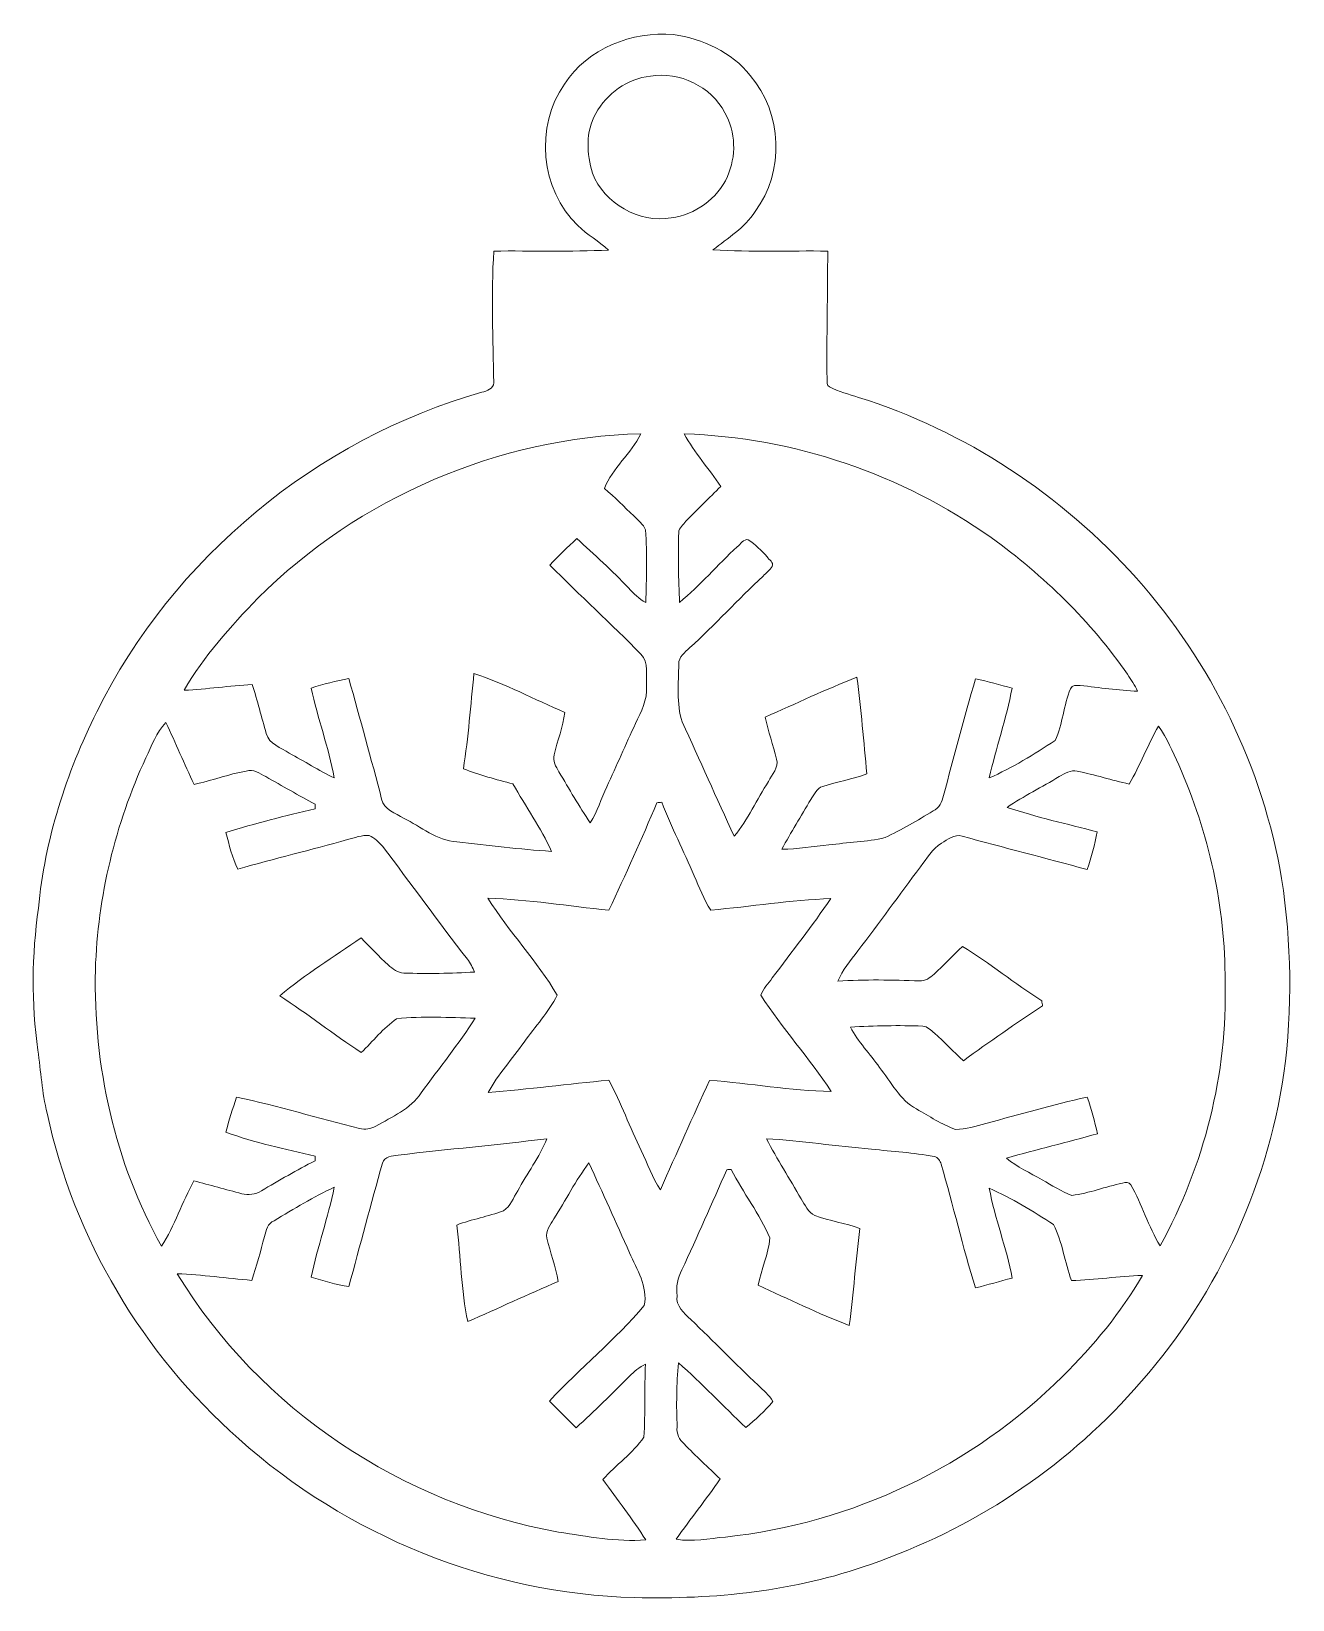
# Model space of a CAD drawing. Header units: centimetres. Extents: x -13 to 13, y -16.2 to 16.2.
import ezdxf

# ---------------------------------------------------------------- set-up
doc = ezdxf.new("R2010")
doc.units = ezdxf.units.CM
doc.header["$MEASUREMENT"] = 0
doc.layers.add('Layer 1', color=7, linetype='Continuous')

msp = doc.modelspace()

# ---------------------------------------------------------------- linework, layer by layer
at = {"layer": 'Layer 1', "color": 9, "lineweight": 9}
for points, knots in [([(-2.00253, 15.12553), (-1.52804, 15.86813), (-0.60482, 16.2135), (0.2496, 16.15211), (0.2496, 16.15211), (0.84615, 16.04945), (1.45293, 15.79193), (1.83146, 15.30121), (1.83146, 15.30121), (2.49997, 14.53286), (2.54936, 13.30414), (1.93553, 12.49134), (1.93553, 12.49134), (1.72139, 12.15126), (1.36826, 11.94312), (1.06311, 11.69688), (1.06311, 11.69688), (1.85404, 11.65314), (2.64603, 11.68207), (3.43767, 11.67289), (3.43767, 11.67289), (3.43273, 10.7906), (3.41403, 9.9083), (3.4225, 9.026), (3.4225, 9.026), (3.43026, 8.97132), (3.41332, 8.89477), (3.4733, 8.86408), (3.4733, 8.86408), (3.66239, 8.76883), (3.86876, 8.71344), (4.06983, 8.64994), (4.06983, 8.64994), (6.28141, 7.9585), (8.27707, 6.63311), (9.82083, 4.9105), (9.82083, 4.9105), (11.36776, 3.17236), (12.42997, 1.00101), (12.81873, -1.29522), (12.81873, -1.29522), (13.02193, -2.62519), (13.04698, -3.98444), (12.86671, -5.31865), (12.86671, -5.31865), (12.51464, -7.74047), (11.41115, -10.03952), (9.77391, -11.85491), (9.77391, -11.85491), (8.30565, -13.50098), (6.40488, -14.75581), (4.31785, -15.46771), (4.31785, -15.46771), (2.76069, -16.02581), (1.08921, -16.19655), (-0.55649, -16.15245), (-0.55649, -16.15245), (-3.55863, -16.07837), (-6.50609, -14.87399), (-8.73952, -12.87374), (-8.73952, -12.87374), (-10.72284, -11.12255), (-12.14136, -8.73248), (-12.70087, -6.1445), (-12.70087, -6.1445), (-12.80212, -5.71693), (-12.83246, -5.27737), (-12.8889, -4.84275), (-12.8889, -4.84275), (-13.02542, -3.87014), (-13.01978, -2.87778), (-12.87726, -1.90623), (-12.87726, -1.90623), (-12.75026, -0.49194), (-12.30364, 0.88142), (-11.67429, 2.14931), (-11.67429, 2.14931), (-10.09314, 5.33171), (-7.1291, 7.7874), (-3.71033, 8.75436), (-3.71033, 8.75436), (-3.61367, 8.78682), (-3.46479, 8.82386), (-3.46691, 8.95192), (-3.46691, 8.95192), (-3.4849, 9.8582), (-3.52053, 10.76767), (-3.46656, 11.67325), (-3.46656, 11.67325), (-2.67598, 11.68136), (-1.88506, 11.65525), (-1.09483, 11.69371), (-1.09483, 11.69371), (-1.29345, 11.87786), (-1.53722, 12.00662), (-1.72772, 12.20065), (-1.72772, 12.20065), (-2.50347, 12.93972), (-2.62483, 14.25417), (-2.00253, 15.12553), (-2.00253, 15.12553), (-2.00253, 15.12553), (-2.00253, 15.12553), (-2.00253, 15.12553)], [0, 0, 0, 0, 0.03703704, 0.03703704, 0.03703704, 0.03703704, 0.07407407, 0.07407407, 0.07407407, 0.07407407, 0.11111111, 0.11111111, 0.11111111, 0.11111111, 0.14814815, 0.14814815, 0.14814815, 0.14814815, 0.18518519, 0.18518519, 0.18518519, 0.18518519, 0.22222222, 0.22222222, 0.22222222, 0.22222222, 0.25925926, 0.25925926, 0.25925926, 0.25925926, 0.2962963, 0.2962963, 0.2962963, 0.2962963, 0.33333333, 0.33333333, 0.33333333, 0.33333333, 0.37037037, 0.37037037, 0.37037037, 0.37037037, 0.40740741, 0.40740741, 0.40740741, 0.40740741, 0.44444444, 0.44444444, 0.44444444, 0.44444444, 0.48148148, 0.48148148, 0.48148148, 0.48148148, 0.51851852, 0.51851852, 0.51851852, 0.51851852, 0.55555556, 0.55555556, 0.55555556, 0.55555556, 0.59259259, 0.59259259, 0.59259259, 0.59259259, 0.62962963, 0.62962963, 0.62962963, 0.62962963, 0.66666667, 0.66666667, 0.66666667, 0.66666667, 0.7037037, 0.7037037, 0.7037037, 0.7037037, 0.74074074, 0.74074074, 0.74074074, 0.74074074, 0.77777778, 0.77777778, 0.77777778, 0.77777778, 0.81481481, 0.81481481, 0.81481481, 0.81481481, 0.85185185, 0.85185185, 0.85185185, 0.85185185, 0.88888889, 0.88888889, 0.88888889, 0.88888889, 0.92592593, 0.92592593, 0.92592593, 0.92592593, 1, 1, 1, 1]), ([(-0.22912, 15.28887), (-0.70466, 15.24054), (-1.13117, 14.92939), (-1.35801, 14.51346), (-1.35801, 14.51346), (-1.5732, 14.1441), (-1.5478, 13.67738), (-1.42609, 13.28191), (-1.42609, 13.28191), (-1.18021, 12.65538), (-0.46548, 12.24475), (0.20057, 12.36187), (0.20057, 12.36187), (0.69798, 12.42149), (1.15342, 12.75592), (1.36191, 13.211), (1.36191, 13.211), (1.54783, 13.62587), (1.54006, 14.13705), (1.31041, 14.53286), (1.31041, 14.53286), (1.02713, 15.07402), (0.37166, 15.3887), (-0.22912, 15.28887), (-0.22912, 15.28887), (-0.22912, 15.28887), (-0.22912, 15.28887), (-0.22912, 15.28887)], [0, 0, 0, 0, 0.125, 0.125, 0.125, 0.125, 0.25, 0.25, 0.25, 0.25, 0.375, 0.375, 0.375, 0.375, 0.5, 0.5, 0.5, 0.5, 0.625, 0.625, 0.625, 0.625, 0.75, 0.75, 0.75, 0.75, 1, 1, 1, 1]), ([(-8.34547, 4.50092), (-8.9011, 3.9079), (-9.46272, 3.30747), (-9.86595, 2.59663), (-9.86595, 2.59663), (-9.39605, 2.62167), (-8.92862, 2.68412), (-8.45942, 2.71798), (-8.45942, 2.71798), (-8.35077, 2.38214), (-8.26645, 2.03924), (-8.16979, 1.70022), (-8.16979, 1.70022), (-8.11335, 1.48185), (-7.86146, 1.41235), (-7.69601, 1.29347), (-7.69601, 1.29347), (-7.38169, 1.13295), (-7.08606, 0.93646), (-6.76715, 0.78476), (-6.76715, 0.78476), (-6.87757, 1.41553), (-7.10934, 2.01737), (-7.24163, 2.64319), (-7.24163, 2.64319), (-6.98375, 2.71692), (-6.72693, 2.79842), (-6.46129, 2.83793), (-6.46129, 2.83793), (-6.23445, 2.00714), (-5.9988, 1.17917), (-5.78466, 0.3452), (-5.78466, 0.3452), (-5.7328, 0.12965), (-5.4975, 0.05769), (-5.33028, -0.04744), (-5.33028, -0.04744), (-4.9708, -0.22136), (-4.64554, -0.51029), (-4.23067, -0.53463), (-4.23067, -0.53463), (-3.5798, -0.60554), (-2.92963, -0.69232), (-2.27593, -0.73254), (-2.27593, -0.73254), (-2.49254, -0.24323), (-2.80863, 0.19527), (-3.07004, 0.66129), (-3.07004, 0.66129), (-3.41541, 0.7516), (-3.76042, 0.8472), (-4.09415, 0.9742), (-4.09415, 0.9742), (-3.99079, 1.6279), (-3.94422, 2.28865), (-3.87649, 2.94623), (-3.87649, 2.94623), (-3.2309, 2.73068), (-2.62695, 2.40507), (-2.00041, 2.14013), (-2.00041, 2.14013), (-2.03569, 1.83957), (-2.14999, 1.5577), (-2.21878, 1.26489), (-2.21878, 1.26489), (-2.25547, 1.13754), (-2.18245, 1.01548), (-2.11895, 0.9107), (-2.11895, 0.9107), (-1.9034, 0.55969), (-1.70937, 0.19527), (-1.47231, -0.14234), (-1.47231, -0.14234), (-1.32273, 0.08873), (-1.24653, 0.35578), (-1.13046, 0.60308), (-1.13046, 0.60308), (-0.92867, 1.0377), (-0.73994, 1.47832), (-0.53427, 1.91153), (-0.53427, 1.91153), (-0.42526, 2.15389), (-0.2845, 2.40048), (-0.30884, 2.67777), (-0.30884, 2.67777), (-0.32966, 2.89402), (-0.24993, 3.1713), (-0.42667, 3.34064), (-0.42667, 3.34064), (-1.03768, 3.97034), (-1.68926, 4.55948), (-2.30521, 5.18425), (-2.30521, 5.18425), (-2.12918, 5.37581), (-1.93727, 5.55114), (-1.75206, 5.73353), (-1.75206, 5.73353), (-1.3887, 5.39945), (-1.01899, 5.07101), (-0.68138, 4.71047), (-0.68138, 4.71047), (-0.57554, 4.59617), (-0.46442, 4.48328), (-0.32437, 4.41132), (-0.32437, 4.41132), (-0.31378, 4.91014), (-0.28874, 5.41109), (-0.33354, 5.90886), (-0.33354, 5.90886), (-0.37093, 6.03162), (-0.48664, 6.10747), (-0.56849, 6.19814), (-0.56849, 6.19814), (-0.7731, 6.38581), (-0.96219, 6.59078), (-1.18056, 6.76293), (-1.18056, 6.76293), (-1.01546, 7.19226), (-0.62564, 7.48472), (-0.42597, 7.89676), (-0.42597, 7.89676), (-3.37096, 7.82232), (-6.25844, 6.57737), (-8.34547, 4.50092), (-8.34547, 4.50092), (-8.34547, 4.50092), (-8.34547, 4.50092), (-8.34547, 4.50092)], [0, 0, 0, 0, 0.03030303, 0.03030303, 0.03030303, 0.03030303, 0.06060606, 0.06060606, 0.06060606, 0.06060606, 0.09090909, 0.09090909, 0.09090909, 0.09090909, 0.12121212, 0.12121212, 0.12121212, 0.12121212, 0.15151515, 0.15151515, 0.15151515, 0.15151515, 0.18181818, 0.18181818, 0.18181818, 0.18181818, 0.21212121, 0.21212121, 0.21212121, 0.21212121, 0.24242424, 0.24242424, 0.24242424, 0.24242424, 0.27272727, 0.27272727, 0.27272727, 0.27272727, 0.3030303, 0.3030303, 0.3030303, 0.3030303, 0.33333333, 0.33333333, 0.33333333, 0.33333333, 0.36363636, 0.36363636, 0.36363636, 0.36363636, 0.39393939, 0.39393939, 0.39393939, 0.39393939, 0.42424242, 0.42424242, 0.42424242, 0.42424242, 0.45454545, 0.45454545, 0.45454545, 0.45454545, 0.48484848, 0.48484848, 0.48484848, 0.48484848, 0.51515152, 0.51515152, 0.51515152, 0.51515152, 0.54545455, 0.54545455, 0.54545455, 0.54545455, 0.57575758, 0.57575758, 0.57575758, 0.57575758, 0.60606061, 0.60606061, 0.60606061, 0.60606061, 0.63636364, 0.63636364, 0.63636364, 0.63636364, 0.66666667, 0.66666667, 0.66666667, 0.66666667, 0.6969697, 0.6969697, 0.6969697, 0.6969697, 0.72727273, 0.72727273, 0.72727273, 0.72727273, 0.75757576, 0.75757576, 0.75757576, 0.75757576, 0.78787879, 0.78787879, 0.78787879, 0.78787879, 0.81818182, 0.81818182, 0.81818182, 0.81818182, 0.84848485, 0.84848485, 0.84848485, 0.84848485, 0.87878788, 0.87878788, 0.87878788, 0.87878788, 0.90909091, 0.90909091, 0.90909091, 0.90909091, 0.93939394, 0.93939394, 0.93939394, 0.93939394, 1, 1, 1, 1]), ([(0.46797, 7.89394), (0.68493, 7.51012), (0.97668, 7.17533), (1.22362, 6.81091), (1.22362, 6.81091), (0.98761, 6.56749), (0.73855, 6.33713), (0.50572, 6.09089), (0.50572, 6.09089), (0.45139, 6.01892), (0.35649, 5.95542), (0.35861, 5.85524), (0.35861, 5.85524), (0.3385, 5.3744), (0.35473, 4.8925), (0.37272, 4.41132), (0.37272, 4.41132), (0.79641, 4.76551), (1.16083, 5.18566), (1.56405, 5.56278), (1.56405, 5.56278), (1.63778, 5.60688), (1.69458, 5.73459), (1.79512, 5.70601), (1.79512, 5.70601), (1.94329, 5.61111), (2.06571, 5.48164), (2.18495, 5.35359), (2.18495, 5.35359), (2.22057, 5.29256), (2.32782, 5.2407), (2.2869, 5.15744), (2.2869, 5.15744), (2.24068, 5.07701), (2.16307, 5.02092), (2.09957, 4.95565), (2.09957, 4.95565), (1.58169, 4.47446), (1.10826, 3.94741), (0.58192, 3.47504), (0.58192, 3.47504), (0.48526, 3.38191), (0.3572, 3.28666), (0.35544, 3.13885), (0.35544, 3.13885), (0.35932, 2.74303), (0.3004, 2.32358), (0.42987, 1.94117), (0.42987, 1.94117), (0.78935, 1.15518), (1.13896, 0.3639), (1.50443, -0.41962), (1.50443, -0.41962), (1.78842, -0.07355), (1.96905, 0.34132), (2.21458, 0.7135), (2.21458, 0.7135), (2.28125, 0.85708), (2.42836, 0.99925), (2.37968, 1.17141), (2.37968, 1.17141), (2.30242, 1.46139), (2.21211, 1.74749), (2.14367, 2.03994), (2.14367, 2.03994), (2.77409, 2.31899), (3.39745, 2.6185), (4.04161, 2.86403), (4.04161, 2.86403), (4.12347, 2.19975), (4.18273, 1.53265), (4.24553, 0.86625), (4.24553, 0.86625), (3.94849, 0.75865), (3.63381, 0.70927), (3.33395, 0.61084), (3.33395, 0.61084), (3.20413, 0.57803), (3.15862, 0.43304), (3.08418, 0.33814), (3.08418, 0.33814), (2.88592, -0.00476), (2.67284, -0.33919), (2.48868, -0.68985), (2.48868, -0.68985), (2.81466, -0.69303), (3.13604, -0.62318), (3.4606, -0.59954), (3.4606, -0.59954), (3.84724, -0.54627), (4.24165, -0.54168), (4.62159, -0.44785), (4.62159, -0.44785), (4.96237, -0.28521), (5.29328, -0.09718), (5.6136, 0.10319), (5.6136, 0.10319), (5.74307, 0.16105), (5.79634, 0.29158), (5.82915, 0.41858), (5.82915, 0.41858), (6.04575, 1.22397), (6.25248, 2.03254), (6.49202, 2.83158), (6.49202, 2.83158), (6.74778, 2.78219), (6.99755, 2.70775), (7.24837, 2.6379), (7.24837, 2.6379), (7.12666, 2.01102), (6.92064, 1.40494), (6.77106, 0.78476), (6.77106, 0.78476), (7.2526, 0.99114), (7.7024, 1.27265), (8.13949, 1.55946), (8.13949, 1.55946), (8.29365, 1.89636), (8.31059, 2.28512), (8.45417, 2.62802), (8.45417, 2.62802), (8.48486, 2.70775), (8.58751, 2.69611), (8.65737, 2.69435), (8.65737, 2.69435), (9.05177, 2.65342), (9.44512, 2.59134), (9.84234, 2.57758), (9.84234, 2.57758), (9.78308, 2.69929), (9.70829, 2.81359), (9.63527, 2.92647), (9.63527, 2.92647), (8.8708, 4.02432), (7.89995, 4.97012), (6.81657, 5.75081), (6.81657, 5.75081), (4.96625, 7.05503), (2.73387, 7.83079), (0.46797, 7.89394), (0.46797, 7.89394), (0.46797, 7.89394), (0.46797, 7.89394), (0.46797, 7.89394)], [0, 0, 0, 0, 0.02702703, 0.02702703, 0.02702703, 0.02702703, 0.05405405, 0.05405405, 0.05405405, 0.05405405, 0.08108108, 0.08108108, 0.08108108, 0.08108108, 0.10810811, 0.10810811, 0.10810811, 0.10810811, 0.13513514, 0.13513514, 0.13513514, 0.13513514, 0.16216216, 0.16216216, 0.16216216, 0.16216216, 0.18918919, 0.18918919, 0.18918919, 0.18918919, 0.21621622, 0.21621622, 0.21621622, 0.21621622, 0.24324324, 0.24324324, 0.24324324, 0.24324324, 0.27027027, 0.27027027, 0.27027027, 0.27027027, 0.2972973, 0.2972973, 0.2972973, 0.2972973, 0.32432432, 0.32432432, 0.32432432, 0.32432432, 0.35135135, 0.35135135, 0.35135135, 0.35135135, 0.37837838, 0.37837838, 0.37837838, 0.37837838, 0.40540541, 0.40540541, 0.40540541, 0.40540541, 0.43243243, 0.43243243, 0.43243243, 0.43243243, 0.45945946, 0.45945946, 0.45945946, 0.45945946, 0.48648649, 0.48648649, 0.48648649, 0.48648649, 0.51351351, 0.51351351, 0.51351351, 0.51351351, 0.54054054, 0.54054054, 0.54054054, 0.54054054, 0.56756757, 0.56756757, 0.56756757, 0.56756757, 0.59459459, 0.59459459, 0.59459459, 0.59459459, 0.62162162, 0.62162162, 0.62162162, 0.62162162, 0.64864865, 0.64864865, 0.64864865, 0.64864865, 0.67567568, 0.67567568, 0.67567568, 0.67567568, 0.7027027, 0.7027027, 0.7027027, 0.7027027, 0.72972973, 0.72972973, 0.72972973, 0.72972973, 0.75675676, 0.75675676, 0.75675676, 0.75675676, 0.78378378, 0.78378378, 0.78378378, 0.78378378, 0.81081081, 0.81081081, 0.81081081, 0.81081081, 0.83783784, 0.83783784, 0.83783784, 0.83783784, 0.86486486, 0.86486486, 0.86486486, 0.86486486, 0.89189189, 0.89189189, 0.89189189, 0.89189189, 0.91891892, 0.91891892, 0.91891892, 0.91891892, 0.94594595, 0.94594595, 0.94594595, 0.94594595, 1, 1, 1, 1]), ([(-10.65723, 1.20069), (-11.29434, -0.16915), (-11.65171, -1.66951), (-11.7018, -3.17905), (-11.7018, -3.17905), (-11.74625, -5.15743), (-11.30457, -7.16473), (-10.33302, -8.89511), (-10.33302, -8.89511), (-10.0635, -8.46825), (-9.90969, -7.98036), (-9.66345, -7.54079), (-9.66345, -7.54079), (-9.3343, -7.62899), (-9.00658, -7.72106), (-8.67673, -7.80679), (-8.67673, -7.80679), (-8.54127, -7.84101), (-8.39098, -7.82231), (-8.27139, -7.74893), (-8.27139, -7.74893), (-7.9045, -7.53444), (-7.53867, -7.31749), (-7.15908, -7.12487), (-7.15908, -7.12487), (-7.15979, -7.10123), (-7.16049, -7.05396), (-7.16085, -7.02997), (-7.16085, -7.02997), (-7.77962, -6.88533), (-8.40614, -6.7541), (-9.00446, -6.5375), (-9.00446, -6.5375), (-8.93955, -6.29302), (-8.86335, -6.05137), (-8.78221, -5.81218), (-8.78221, -5.81218), (-7.92673, -5.99316), (-7.08959, -6.24998), (-6.24116, -6.46024), (-6.24116, -6.46024), (-6.12756, -6.48564), (-6.00726, -6.46976), (-5.90743, -6.41014), (-5.90743, -6.41014), (-5.56841, -6.22141), (-5.18847, -6.05772), (-4.96586, -5.72258), (-4.96586, -5.72258), (-4.59262, -5.20858), (-4.19152, -4.71363), (-3.84967, -4.17812), (-3.84967, -4.17812), (-4.39084, -4.17177), (-4.93799, -4.12838), (-5.47563, -4.19364), (-5.47563, -4.19364), (-5.75467, -4.38132), (-5.95858, -4.66389), (-6.20905, -4.88755), (-6.20905, -4.88755), (-6.78055, -4.51431), (-7.31677, -4.08922), (-7.89004, -3.71809), (-7.89004, -3.71809), (-7.36687, -3.27254), (-6.77491, -2.91235), (-6.21011, -2.52218), (-6.21011, -2.52218), (-6.02208, -2.70739), (-5.84393, -2.90247), (-5.64778, -3.07992), (-5.64778, -3.07992), (-5.55782, -3.16035), (-5.45164, -3.24114), (-5.3257, -3.24678), (-5.3257, -3.24678), (-4.83816, -3.26548), (-4.34956, -3.25208), (-3.86237, -3.22738), (-3.86237, -3.22738), (-3.90153, -3.13248), (-3.95092, -3.04217), (-4.01266, -2.96033), (-4.01266, -2.96033), (-4.60885, -2.18951), (-5.17894, -1.39893), (-5.76949, -0.62423), (-5.76949, -0.62423), (-5.84781, -0.53851), (-5.93353, -0.45243), (-6.04007, -0.40516), (-6.04007, -0.40516), (-6.19424, -0.38823), (-6.3424, -0.45702), (-6.48986, -0.48841), (-6.48986, -0.48841), (-7.24199, -0.70326), (-8.00399, -0.88317), (-8.75505, -1.10119), (-8.75505, -1.10119), (-8.87746, -0.86377), (-8.9332, -0.60025), (-9.00552, -0.34519), (-9.00552, -0.34519), (-8.3991, -0.15257), (-7.77997, 0.00124), (-7.16049, 0.14659), (-7.16049, 0.14659), (-7.16049, 0.16987), (-7.16049, 0.21714), (-7.16049, 0.24042), (-7.16049, 0.24042), (-7.50339, 0.42493), (-7.8403, 0.61931), (-8.17861, 0.81192), (-8.17861, 0.81192), (-8.30808, 0.87049), (-8.43296, 0.98302), (-8.58819, 0.92622), (-8.58819, 0.92622), (-8.95119, 0.8599), (-9.29868, 0.72937), (-9.65957, 0.65247), (-9.65957, 0.65247), (-9.86771, 1.07227), (-10.03881, 1.50901), (-10.24553, 1.92917), (-10.24553, 1.92917), (-10.43851, 1.72244), (-10.53869, 1.45292), (-10.65723, 1.20069), (-10.65723, 1.20069), (-10.65723, 1.20069), (-10.65723, 1.20069), (-10.65723, 1.20069)], [0, 0, 0, 0, 0.02857143, 0.02857143, 0.02857143, 0.02857143, 0.05714286, 0.05714286, 0.05714286, 0.05714286, 0.08571429, 0.08571429, 0.08571429, 0.08571429, 0.11428571, 0.11428571, 0.11428571, 0.11428571, 0.14285714, 0.14285714, 0.14285714, 0.14285714, 0.17142857, 0.17142857, 0.17142857, 0.17142857, 0.2, 0.2, 0.2, 0.2, 0.22857143, 0.22857143, 0.22857143, 0.22857143, 0.25714286, 0.25714286, 0.25714286, 0.25714286, 0.28571429, 0.28571429, 0.28571429, 0.28571429, 0.31428571, 0.31428571, 0.31428571, 0.31428571, 0.34285714, 0.34285714, 0.34285714, 0.34285714, 0.37142857, 0.37142857, 0.37142857, 0.37142857, 0.4, 0.4, 0.4, 0.4, 0.42857143, 0.42857143, 0.42857143, 0.42857143, 0.45714286, 0.45714286, 0.45714286, 0.45714286, 0.48571429, 0.48571429, 0.48571429, 0.48571429, 0.51428571, 0.51428571, 0.51428571, 0.51428571, 0.54285714, 0.54285714, 0.54285714, 0.54285714, 0.57142857, 0.57142857, 0.57142857, 0.57142857, 0.6, 0.6, 0.6, 0.6, 0.62857143, 0.62857143, 0.62857143, 0.62857143, 0.65714286, 0.65714286, 0.65714286, 0.65714286, 0.68571429, 0.68571429, 0.68571429, 0.68571429, 0.71428571, 0.71428571, 0.71428571, 0.71428571, 0.74285714, 0.74285714, 0.74285714, 0.74285714, 0.77142857, 0.77142857, 0.77142857, 0.77142857, 0.8, 0.8, 0.8, 0.8, 0.82857143, 0.82857143, 0.82857143, 0.82857143, 0.85714286, 0.85714286, 0.85714286, 0.85714286, 0.88571429, 0.88571429, 0.88571429, 0.88571429, 0.91428571, 0.91428571, 0.91428571, 0.91428571, 0.94285714, 0.94285714, 0.94285714, 0.94285714, 1, 1, 1, 1]), ([(10.27662, 1.85615), (10.04837, 1.47021), (9.89456, 1.04511), (9.66807, 0.65811), (9.66807, 0.65811), (9.30789, 0.73714), (8.95652, 0.85249), (8.59492, 0.92164), (8.59492, 0.92164), (8.45381, 0.9608), (8.33563, 0.87437), (8.22169, 0.81157), (8.22169, 0.81157), (7.86432, 0.59532), (7.48826, 0.41082), (7.14254, 0.17587), (7.14254, 0.17587), (7.75319, -0.02945), (8.38537, -0.16456), (9.00767, -0.33002), (9.00767, -0.33002), (8.95476, -0.59319), (8.8902, -0.85495), (8.79883, -1.10719), (8.79883, -1.10719), (7.93735, -0.87541), (7.0741, -0.65105), (6.21297, -0.41962), (6.21297, -0.41962), (6.05492, -0.36882), (5.91205, -0.48912), (5.78717, -0.56567), (5.78717, -0.56567), (5.59772, -0.68103), (5.48554, -0.8807), (5.3536, -1.05074), (5.3536, -1.05074), (4.92145, -1.63), (4.50059, -2.21703), (4.0582, -2.78817), (4.0582, -2.78817), (3.90862, -2.98855), (3.74176, -3.18293), (3.64404, -3.41612), (3.64404, -3.41612), (4.20637, -3.37625), (4.77011, -3.39072), (5.33314, -3.41083), (5.33314, -3.41083), (5.44991, -3.41541), (5.55151, -3.34627), (5.63406, -3.27077), (5.63406, -3.27077), (5.83585, -3.08592), (6.02423, -2.88695), (6.22002, -2.69575), (6.22002, -2.69575), (6.78553, -3.04323), (7.30058, -3.46656), (7.86078, -3.82287), (7.86078, -3.82287), (7.86538, -3.84827), (7.8742, -3.89872), (7.87879, -3.92376), (7.87879, -3.92376), (7.32563, -4.29171), (6.77671, -4.66636), (6.24013, -5.05865), (6.24013, -5.05865), (6.03446, -4.87521), (5.84855, -4.6713), (5.64359, -4.4875), (5.64359, -4.4875), (5.56774, -4.43459), (5.50071, -4.34921), (5.40264, -4.34428), (5.40264, -4.34428), (4.90381, -4.32311), (4.40392, -4.33863), (3.9058, -4.36474), (3.9058, -4.36474), (4.06173, -4.67201), (4.31432, -4.91578), (4.50588, -5.20047), (4.50588, -5.20047), (4.74999, -5.49327), (4.92286, -5.87145), (5.27282, -6.05701), (5.27282, -6.05701), (5.5381, -6.20306), (5.7914, -6.37875), (6.07962, -6.47823), (6.07962, -6.47823), (6.29552, -6.48352), (6.49942, -6.40379), (6.70756, -6.35687), (6.70756, -6.35687), (7.40112, -6.16602), (8.09433, -5.97093), (8.79636, -5.81148), (8.79636, -5.81148), (8.89442, -6.05525), (8.95158, -6.31278), (9.01261, -6.56783), (9.01261, -6.56783), (8.38748, -6.74211), (7.75671, -6.89521), (7.13231, -7.07125), (7.13231, -7.07125), (7.35138, -7.25998), (7.62126, -7.37393), (7.86608, -7.52351), (7.86608, -7.52351), (8.06929, -7.63322), (8.26543, -7.76128), (8.48273, -7.84171), (8.48273, -7.84171), (8.84152, -7.79938), (9.17877, -7.6625), (9.53014, -7.58666), (9.53014, -7.58666), (9.58623, -7.57643), (9.66807, -7.56161), (9.70194, -7.62158), (9.70194, -7.62158), (9.93301, -8.02904), (10.0646, -8.48553), (10.30766, -8.887), (10.30766, -8.887), (11.21853, -7.22682), (11.70431, -5.32147), (11.64892, -3.42494), (11.64892, -3.42494), (11.66197, -1.88612), (11.31308, -0.35083), (10.69184, 1.05428), (10.69184, 1.05428), (10.56484, 1.32663), (10.45124, 1.6092), (10.27662, 1.85615), (10.27662, 1.85615), (10.27662, 1.85615), (10.27662, 1.85615), (10.27662, 1.85615)], [0, 0, 0, 0, 0.02702703, 0.02702703, 0.02702703, 0.02702703, 0.05405405, 0.05405405, 0.05405405, 0.05405405, 0.08108108, 0.08108108, 0.08108108, 0.08108108, 0.10810811, 0.10810811, 0.10810811, 0.10810811, 0.13513514, 0.13513514, 0.13513514, 0.13513514, 0.16216216, 0.16216216, 0.16216216, 0.16216216, 0.18918919, 0.18918919, 0.18918919, 0.18918919, 0.21621622, 0.21621622, 0.21621622, 0.21621622, 0.24324324, 0.24324324, 0.24324324, 0.24324324, 0.27027027, 0.27027027, 0.27027027, 0.27027027, 0.2972973, 0.2972973, 0.2972973, 0.2972973, 0.32432432, 0.32432432, 0.32432432, 0.32432432, 0.35135135, 0.35135135, 0.35135135, 0.35135135, 0.37837838, 0.37837838, 0.37837838, 0.37837838, 0.40540541, 0.40540541, 0.40540541, 0.40540541, 0.43243243, 0.43243243, 0.43243243, 0.43243243, 0.45945946, 0.45945946, 0.45945946, 0.45945946, 0.48648649, 0.48648649, 0.48648649, 0.48648649, 0.51351351, 0.51351351, 0.51351351, 0.51351351, 0.54054054, 0.54054054, 0.54054054, 0.54054054, 0.56756757, 0.56756757, 0.56756757, 0.56756757, 0.59459459, 0.59459459, 0.59459459, 0.59459459, 0.62162162, 0.62162162, 0.62162162, 0.62162162, 0.64864865, 0.64864865, 0.64864865, 0.64864865, 0.67567568, 0.67567568, 0.67567568, 0.67567568, 0.7027027, 0.7027027, 0.7027027, 0.7027027, 0.72972973, 0.72972973, 0.72972973, 0.72972973, 0.75675676, 0.75675676, 0.75675676, 0.75675676, 0.78378378, 0.78378378, 0.78378378, 0.78378378, 0.81081081, 0.81081081, 0.81081081, 0.81081081, 0.83783784, 0.83783784, 0.83783784, 0.83783784, 0.86486486, 0.86486486, 0.86486486, 0.86486486, 0.89189189, 0.89189189, 0.89189189, 0.89189189, 0.91891892, 0.91891892, 0.91891892, 0.91891892, 0.94594595, 0.94594595, 0.94594595, 0.94594595, 1, 1, 1, 1]), ([(-0.09365, 0.27359), (-0.40692, -0.4736), (-0.74417, -1.21126), (-1.08531, -1.94609), (-1.08531, -1.94609), (-1.91927, -1.86813), (-2.74866, -1.72666), (-3.58615, -1.69915), (-3.58615, -1.69915), (-3.15647, -2.40012), (-2.56662, -2.99772), (-2.15669, -3.70681), (-2.15669, -3.70681), (-2.33273, -4.05606), (-2.61319, -4.35133), (-2.83861, -4.67448), (-2.83861, -4.67448), (-3.0845, -5.02231), (-3.37872, -5.33876), (-3.58368, -5.71376), (-3.58368, -5.71376), (-2.75042, -5.65414), (-1.92245, -5.53278), (-1.08989, -5.46434), (-1.08989, -5.46434), (-0.83342, -5.93213), (-0.65139, -6.4366), (-0.42067, -6.91744), (-0.42067, -6.91744), (-0.28732, -7.18625), (-0.19454, -7.47906), (-0.01851, -7.72494), (-0.01851, -7.72494), (0.31099, -6.96859), (0.65283, -6.21753), (0.99149, -5.4654), (0.99149, -5.4654), (1.83181, -5.52291), (2.66438, -5.67883), (3.50716, -5.69647), (3.50716, -5.69647), (3.06196, -5.00503), (2.49644, -4.39613), (2.05406, -3.70363), (2.05406, -3.70363), (2.10169, -3.56781), (2.20999, -3.46515), (2.29042, -3.34909), (2.29042, -3.34909), (2.69577, -2.80299), (3.11946, -2.26888), (3.50258, -1.70656), (3.50258, -1.70656), (2.67179, -1.74219), (1.84839, -1.87342), (1.02042, -1.94645), (1.02042, -1.94645), (0.87296, -1.72737), (0.7823, -1.47725), (0.67435, -1.23771), (0.67435, -1.23771), (0.45739, -0.72866), (0.21009, -0.23336), (0.00407, 0.28064), (0.00407, 0.28064), (-0.02027, 0.27888), (-0.06931, 0.27535), (-0.09365, 0.27359), (-0.09365, 0.27359), (-0.09365, 0.27359), (-0.09365, 0.27359), (-0.09365, 0.27359)], [0, 0, 0, 0, 0.05263158, 0.05263158, 0.05263158, 0.05263158, 0.10526316, 0.10526316, 0.10526316, 0.10526316, 0.15789474, 0.15789474, 0.15789474, 0.15789474, 0.21052632, 0.21052632, 0.21052632, 0.21052632, 0.26315789, 0.26315789, 0.26315789, 0.26315789, 0.31578947, 0.31578947, 0.31578947, 0.31578947, 0.36842105, 0.36842105, 0.36842105, 0.36842105, 0.42105263, 0.42105263, 0.42105263, 0.42105263, 0.47368421, 0.47368421, 0.47368421, 0.47368421, 0.52631579, 0.52631579, 0.52631579, 0.52631579, 0.57894737, 0.57894737, 0.57894737, 0.57894737, 0.63157895, 0.63157895, 0.63157895, 0.63157895, 0.68421053, 0.68421053, 0.68421053, 0.68421053, 0.73684211, 0.73684211, 0.73684211, 0.73684211, 0.78947368, 0.78947368, 0.78947368, 0.78947368, 0.84210526, 0.84210526, 0.84210526, 0.84210526, 0.89473684, 0.89473684, 0.89473684, 0.89473684, 1, 1, 1, 1]), ([(-5.44176, -7.00986), (-5.55924, -7.02503), (-5.73316, -7.03138), (-5.76843, -7.17461), (-5.76843, -7.17461), (-6.00409, -8.0234), (-6.23128, -8.87465), (-6.46129, -9.7252), (-6.46129, -9.7252), (-6.72834, -9.6938), (-6.98305, -9.60066), (-7.24128, -9.53046), (-7.24128, -9.53046), (-7.10864, -8.90393), (-6.88921, -8.29927), (-6.76503, -7.67097), (-6.76503, -7.67097), (-7.18977, -7.87981), (-7.60182, -8.11618), (-8.00328, -8.367), (-8.00328, -8.367), (-8.14686, -8.41568), (-8.1712, -8.56738), (-8.2086, -8.6912), (-8.2086, -8.6912), (-8.28444, -8.99671), (-8.36911, -9.3001), (-8.46718, -9.59961), (-8.46718, -9.59961), (-8.98117, -9.55445), (-9.49271, -9.48143), (-10.00812, -9.46132), (-10.00812, -9.46132), (-8.31267, -12.26555), (-5.34369, -14.22629), (-2.12812, -14.79884), (-2.12812, -14.79884), (-1.53298, -14.89304), (-0.92832, -15.00557), (-0.32366, -14.96183), (-0.32366, -14.96183), (-0.60059, -14.5332), (-0.91139, -14.12751), (-1.21125, -13.71511), (-1.21125, -13.71511), (-0.93996, -13.41137), (-0.59565, -13.1743), (-0.36352, -12.83669), (-0.36352, -12.83669), (-0.33213, -12.33505), (-0.35188, -11.83198), (-0.33177, -11.33033), (-0.33177, -11.33033), (-0.45701, -11.39136), (-0.56531, -11.47991), (-0.66127, -11.57975), (-0.66127, -11.57975), (-1.02251, -11.94064), (-1.38305, -12.30224), (-1.76299, -12.64373), (-1.76299, -12.64373), (-1.94891, -12.46204), (-2.13306, -12.2786), (-2.31333, -12.09233), (-2.31333, -12.09233), (-1.68538, -11.41147), (-0.95407, -10.82868), (-0.35682, -10.12031), (-0.35682, -10.12031), (-0.27533, -9.72273), (-0.51381, -9.37595), (-0.66021, -9.02775), (-0.66021, -9.02775), (-0.93679, -8.40757), (-1.21654, -7.78915), (-1.49947, -7.17214), (-1.49947, -7.17214), (-1.77499, -7.53409), (-1.97889, -7.94331), (-2.22407, -8.32537), (-2.22407, -8.32537), (-2.28546, -8.44884), (-2.4047, -8.5762), (-2.36942, -8.72578), (-2.36942, -8.72578), (-2.30133, -9.02564), (-2.18245, -9.3135), (-2.13588, -9.61901), (-2.13588, -9.61901), (-2.75889, -9.89523), (-3.38119, -10.17252), (-4.00313, -10.45121), (-4.00313, -10.45121), (-4.1446, -9.7961), (-4.14354, -9.11877), (-4.2335, -8.45555), (-4.2335, -8.45555), (-3.91917, -8.33278), (-3.58156, -8.28092), (-3.26618, -8.16098), (-3.26618, -8.16098), (-3.1166, -8.07243), (-3.0651, -7.88793), (-2.97267, -7.7514), (-2.97267, -7.7514), (-2.78252, -7.38593), (-2.51864, -7.05819), (-2.37154, -6.6712), (-2.37154, -6.6712), (-3.39318, -6.79926), (-4.41906, -6.88957), (-5.44176, -7.00986), (-5.44176, -7.00986), (-5.44176, -7.00986), (-5.44176, -7.00986), (-5.44176, -7.00986)], [0, 0, 0, 0, 0.03333333, 0.03333333, 0.03333333, 0.03333333, 0.06666667, 0.06666667, 0.06666667, 0.06666667, 0.1, 0.1, 0.1, 0.1, 0.13333333, 0.13333333, 0.13333333, 0.13333333, 0.16666667, 0.16666667, 0.16666667, 0.16666667, 0.2, 0.2, 0.2, 0.2, 0.23333333, 0.23333333, 0.23333333, 0.23333333, 0.26666667, 0.26666667, 0.26666667, 0.26666667, 0.3, 0.3, 0.3, 0.3, 0.33333333, 0.33333333, 0.33333333, 0.33333333, 0.36666667, 0.36666667, 0.36666667, 0.36666667, 0.4, 0.4, 0.4, 0.4, 0.43333333, 0.43333333, 0.43333333, 0.43333333, 0.46666667, 0.46666667, 0.46666667, 0.46666667, 0.5, 0.5, 0.5, 0.5, 0.53333333, 0.53333333, 0.53333333, 0.53333333, 0.56666667, 0.56666667, 0.56666667, 0.56666667, 0.6, 0.6, 0.6, 0.6, 0.63333333, 0.63333333, 0.63333333, 0.63333333, 0.66666667, 0.66666667, 0.66666667, 0.66666667, 0.7, 0.7, 0.7, 0.7, 0.73333333, 0.73333333, 0.73333333, 0.73333333, 0.76666667, 0.76666667, 0.76666667, 0.76666667, 0.8, 0.8, 0.8, 0.8, 0.83333333, 0.83333333, 0.83333333, 0.83333333, 0.86666667, 0.86666667, 0.86666667, 0.86666667, 0.9, 0.9, 0.9, 0.9, 0.93333333, 0.93333333, 0.93333333, 0.93333333, 1, 1, 1, 1]), ([(2.16871, -6.6712), (2.39026, -7.09559), (2.64921, -7.49881), (2.88627, -7.91474), (2.88627, -7.91474), (2.96882, -8.03539), (3.02668, -8.19731), (3.17238, -8.25764), (3.17238, -8.25764), (3.47471, -8.36876), (3.79574, -8.41921), (4.10054, -8.52469), (4.10054, -8.52469), (4.01552, -9.19285), (3.97177, -9.8656), (3.88252, -10.53376), (3.88252, -10.53376), (3.24293, -10.28399), (2.6231, -9.98484), (1.99903, -9.70015), (1.99903, -9.70015), (2.06112, -9.3703), (2.21247, -9.05739), (2.24068, -8.7226), (2.24068, -8.7226), (2.02866, -8.22307), (1.68647, -7.79091), (1.4434, -7.30655), (1.4434, -7.30655), (1.42047, -7.30761), (1.37461, -7.30973), (1.35203, -7.31078), (1.35203, -7.31078), (1.03947, -8.00046), (0.7442, -8.69755), (0.42141, -9.38265), (0.42141, -9.38265), (0.34133, -9.54775), (0.29511, -9.73049), (0.32157, -9.91569), (0.32157, -9.91569), (0.29194, -10.13265), (0.46938, -10.27412), (0.60485, -10.40817), (0.60485, -10.40817), (1.07616, -10.85373), (1.5256, -11.32187), (1.99691, -11.76707), (1.99691, -11.76707), (2.10663, -11.86973), (2.22728, -11.9671), (2.30171, -12.10009), (2.30171, -12.10009), (2.13838, -12.30259), (1.94258, -12.4758), (1.74291, -12.64161), (1.74291, -12.64161), (1.27866, -12.1957), (0.83274, -11.72933), (0.3512, -11.30246), (0.3512, -11.30246), (0.31204, -11.74414), (0.30358, -12.18935), (0.3251, -12.63279), (0.3251, -12.63279), (0.29934, -12.77037), (0.37696, -12.8882), (0.46727, -12.97922), (0.46727, -12.97922), (0.70998, -13.22616), (0.96257, -13.46358), (1.21304, -13.70312), (1.21304, -13.70312), (0.92164, -14.12575), (0.59991, -14.52615), (0.30534, -14.94701), (0.30534, -14.94701), (0.64119, -15.01122), (0.98373, -14.92937), (1.32028, -14.90291), (1.32028, -14.90291), (3.93226, -14.62739), (6.4398, -13.43571), (8.29612, -11.57693), (8.29612, -11.57693), (8.92159, -10.9511), (9.50368, -10.266), (9.94148, -9.49518), (9.94148, -9.49518), (9.45181, -9.51953), (8.96499, -9.58161), (8.47569, -9.60313), (8.47569, -9.60313), (8.33457, -9.22213), (8.28801, -8.80833), (8.10632, -8.44461), (8.10632, -8.44461), (7.67841, -8.17262), (7.24132, -7.89922), (6.77565, -7.69214), (6.77565, -7.69214), (6.89171, -8.32149), (7.13337, -8.92192), (7.24872, -9.55269), (7.24872, -9.55269), (6.99437, -9.61689), (6.74355, -9.69027), (6.48919, -9.75271), (6.48919, -9.75271), (6.23096, -8.90887), (6.02776, -8.0488), (5.78399, -7.20036), (5.78399, -7.20036), (5.76318, -7.12734), (5.71626, -7.05184), (5.63477, -7.04056), (5.63477, -7.04056), (5.20896, -6.95342), (4.77293, -6.94037), (4.34254, -6.88463), (4.34254, -6.88463), (3.61687, -6.82607), (2.8958, -6.71424), (2.16871, -6.6712)], [0, 0, 0, 0, 0.03125, 0.03125, 0.03125, 0.03125, 0.0625, 0.0625, 0.0625, 0.0625, 0.09375, 0.09375, 0.09375, 0.09375, 0.125, 0.125, 0.125, 0.125, 0.15625, 0.15625, 0.15625, 0.15625, 0.1875, 0.1875, 0.1875, 0.1875, 0.21875, 0.21875, 0.21875, 0.21875, 0.25, 0.25, 0.25, 0.25, 0.28125, 0.28125, 0.28125, 0.28125, 0.3125, 0.3125, 0.3125, 0.3125, 0.34375, 0.34375, 0.34375, 0.34375, 0.375, 0.375, 0.375, 0.375, 0.40625, 0.40625, 0.40625, 0.40625, 0.4375, 0.4375, 0.4375, 0.4375, 0.46875, 0.46875, 0.46875, 0.46875, 0.5, 0.5, 0.5, 0.5, 0.53125, 0.53125, 0.53125, 0.53125, 0.5625, 0.5625, 0.5625, 0.5625, 0.59375, 0.59375, 0.59375, 0.59375, 0.625, 0.625, 0.625, 0.625, 0.65625, 0.65625, 0.65625, 0.65625, 0.6875, 0.6875, 0.6875, 0.6875, 0.71875, 0.71875, 0.71875, 0.71875, 0.75, 0.75, 0.75, 0.75, 0.78125, 0.78125, 0.78125, 0.78125, 0.8125, 0.8125, 0.8125, 0.8125, 0.84375, 0.84375, 0.84375, 0.84375, 0.875, 0.875, 0.875, 0.875, 0.90625, 0.90625, 0.90625, 0.90625, 0.9375, 0.9375, 0.9375, 0.9375, 1, 1, 1, 1])]:
    msp.add_open_spline(points, degree=3, knots=knots, dxfattribs=at)

doc.saveas('drawing.dxf')
